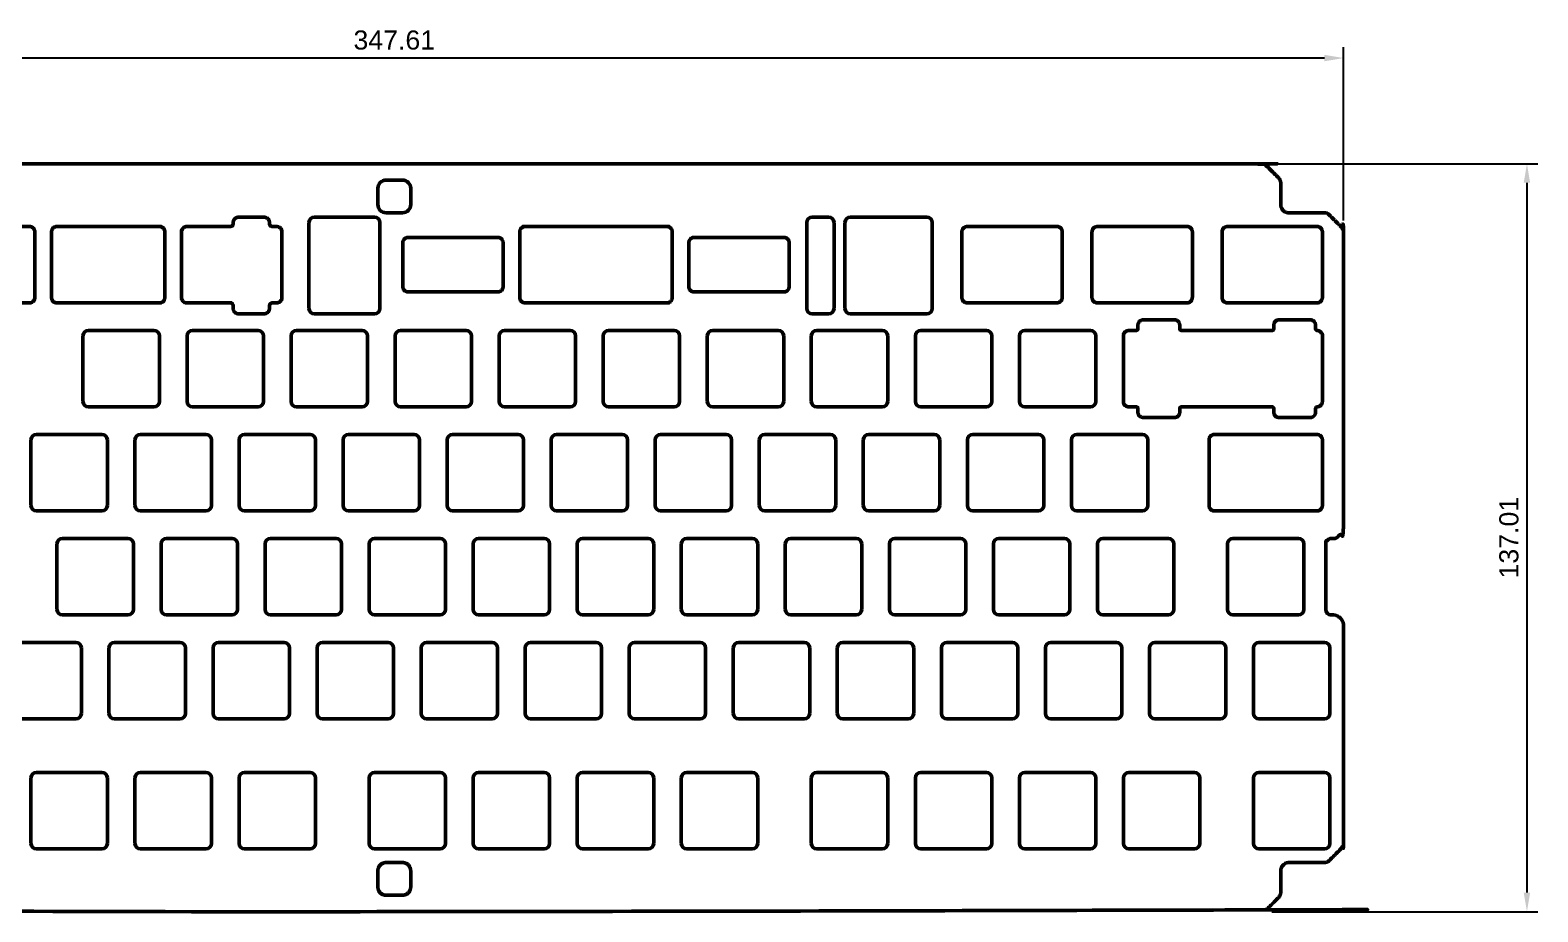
# Model space of a CAD drawing. Header units: millimetres. Extents: x 492 to 937, y -478 to -96.
# Drawn here: x 661.1 to 937.1, y -257.2 to -95.7 of the extents above; entities that cross this region are included whole.
import ezdxf

# ---------------------------------------------------------------- set-up
doc = ezdxf.new("R2010")
doc.units = ezdxf.units.MM
doc.header["$LTSCALE"] = 0.75
doc.layers.add('Dimensions', color=7, linetype='Continuous', lineweight=25)
doc.layers.add('Visible', color=7, linetype='Continuous', lineweight=50)
doc.styles.get("Standard").update_dxf_attribs({"font": 'arial.ttf'})

msp = doc.modelspace()

# ---------------------------------------------------------------- linework, layer by layer
at = {"layer": 'Dimensions'}
for p, q in [((901.54, -130.62, -1), (901.54, -98.86, -1)), ((898.04, -100.86, -1), (557.43, -100.86, -1)), ((888.42, -120.21, -1), (937.11, -120.21, -1)), ((935.11, -123.71, -1), (935.11, -253.72, -1)), ((888.42, -257.22, -1), (937.11, -257.22, -1))]:
    msp.add_line(p, q, dxfattribs=at)
for points in [[(898.04, -100.28, -1), (898.04, -101.45, -1), (901.54, -100.86, -1)], [(934.52, -123.71, -1), (935.69, -123.71, -1), (935.11, -120.21, -1)], [(934.52, -253.72, -1), (935.69, -253.72, -1), (935.11, -257.22, -1)]]:
    msp.add_solid(points, dxfattribs=at)
at = {"layer": 'Visible'}
for p, q in [((729.23, -123.21, 0), (726.23, -123.21, 0)), ((724.73, -124.71, 0), (724.73, -127.71, 0)), ((730.73, -127.71, 0), (730.73, -124.71, 0)), ((726.23, -129.21, 0), (729.23, -129.21, 0)), ((712.11, -131.01, 0), (712.11, -146.71, 0)), ((724.11, -130.01, 0), (713.11, -130.01, 0)), ((725.11, -146.71, 0), (725.11, -131.01, 0)), ((803.24, -131.01, 0), (803.24, -146.71, 0)), ((807.24, -130.01, 0), (804.24, -130.01, 0)), ((808.24, -146.71, 0), (808.24, -131.01, 0)), ((810.24, -131.01, 0), (810.24, -146.71, 0)), ((825.24, -130.01, 0), (811.24, -130.01, 0)), ((826.24, -146.71, 0), (826.24, -131.01, 0)), ((713.11, -147.71, 0), (724.11, -147.71, 0)), ((804.24, -147.71, 0), (807.24, -147.71, 0)), ((811.24, -147.71, 0), (825.24, -147.71, 0)), ((670.73, -163.76, 0), (670.73, -151.76, 0)), ((671.73, -150.76, 0), (683.73, -150.76, 0)), ((684.73, -151.76, 0), (684.73, -163.76, 0)), ((689.78, -163.76, 0), (689.78, -151.76, 0)), ((690.78, -150.76, 0), (702.78, -150.76, 0)), ((703.78, -151.76, 0), (703.78, -163.76, 0)), ((708.83, -163.76, 0), (708.83, -151.76, 0)), ((709.83, -150.76, 0), (721.83, -150.76, 0)), ((722.83, -151.76, 0), (722.83, -163.76, 0)), ((727.88, -163.76, 0), (727.88, -151.76, 0)), ((728.88, -150.76, 0), (740.88, -150.76, 0)), ((741.88, -151.76, 0), (741.88, -163.76, 0)), ((746.93, -163.76, 0), (746.93, -151.76, 0)), ((747.93, -150.76, 0), (759.93, -150.76, 0)), ((760.93, -151.76, 0), (760.93, -163.76, 0)), ((765.98, -163.76, 0), (765.98, -151.76, 0)), ((766.98, -150.76, 0), (778.98, -150.76, 0)), ((779.98, -151.76, 0), (779.98, -163.76, 0)), ((785.03, -151.76, 0), (785.03, -163.76, 0)), ((798.03, -150.76, 0), (786.03, -150.76, 0)), ((799.03, -163.76, 0), (799.03, -151.76, 0)), ((804.08, -163.76, 0), (804.08, -151.76, 0)), ((805.08, -150.76, 0), (817.08, -150.76, 0)), ((818.08, -151.76, 0), (818.08, -163.76, 0)), ((823.13, -163.76, 0), (823.13, -151.76, 0)), ((824.13, -150.76, 0), (836.13, -150.76, 0)), ((837.13, -151.76, 0), (837.13, -163.76, 0)), ((842.18, -163.76, 0), (842.18, -151.76, 0)), ((843.18, -150.76, 0), (855.18, -150.76, 0)), ((856.18, -151.76, 0), (856.18, -163.76, 0)), ((683.73, -164.76, 0), (671.73, -164.76, 0)), ((702.78, -164.76, 0), (690.78, -164.76, 0)), ((721.83, -164.76, 0), (709.83, -164.76, 0)), ((740.88, -164.76, 0), (728.88, -164.76, 0)), ((759.93, -164.76, 0), (747.93, -164.76, 0)), ((778.98, -164.76, 0), (766.98, -164.76, 0)), ((786.03, -164.76, 0), (798.03, -164.76, 0)), ((817.08, -164.76, 0), (805.08, -164.76, 0)), ((836.13, -164.76, 0), (824.13, -164.76, 0)), ((855.18, -164.76, 0), (843.18, -164.76, 0)), ((661.2, -182.81, 0), (661.2, -170.81, 0)), ((662.2, -169.81, 0), (674.2, -169.81, 0)), ((675.2, -170.81, 0), (675.2, -182.81, 0)), ((680.25, -182.81, 0), (680.25, -170.81, 0)), ((681.25, -169.81, 0), (693.25, -169.81, 0)), ((694.25, -170.81, 0), (694.25, -182.81, 0)), ((699.3, -182.81, 0), (699.3, -170.81, 0)), ((700.3, -169.81, 0), (712.3, -169.81, 0)), ((713.3, -170.81, 0), (713.3, -182.81, 0)), ((718.35, -182.81, 0), (718.35, -170.81, 0)), ((719.35, -169.81, 0), (731.35, -169.81, 0)), ((732.35, -170.81, 0), (732.35, -182.81, 0)), ((737.4, -182.81, 0), (737.4, -170.81, 0)), ((738.4, -169.81, 0), (750.4, -169.81, 0)), ((751.4, -170.81, 0), (751.4, -182.81, 0)), ((756.45, -182.81, 0), (756.45, -170.81, 0)), ((757.45, -169.81, 0), (769.45, -169.81, 0)), ((770.45, -170.81, 0), (770.45, -182.81, 0)), ((775.5, -182.81, 0), (775.5, -170.81, 0)), ((776.5, -169.81, 0), (788.5, -169.81, 0)), ((789.5, -170.81, 0), (789.5, -182.81, 0)), ((794.55, -182.81, 0), (794.55, -170.81, 0)), ((795.55, -169.81, 0), (807.55, -169.81, 0)), ((808.55, -170.81, 0), (808.55, -182.81, 0)), ((813.6, -182.81, 0), (813.6, -170.81, 0)), ((814.6, -169.81, 0), (826.6, -169.81, 0)), ((827.6, -170.81, 0), (827.6, -182.81, 0)), ((832.65, -182.81, 0), (832.65, -170.81, 0)), ((833.65, -169.81, 0), (845.65, -169.81, 0)), ((846.65, -170.81, 0), (846.65, -182.81, 0)), ((851.7, -182.81, 0), (851.7, -170.81, 0)), ((852.7, -169.81, 0), (864.7, -169.81, 0)), ((865.7, -170.81, 0), (865.7, -182.81, 0)), ((674.2, -183.81, 0), (662.2, -183.81, 0)), ((693.25, -183.81, 0), (681.25, -183.81, 0)), ((712.3, -183.81, 0), (700.3, -183.81, 0)), ((731.35, -183.81, 0), (719.35, -183.81, 0)), ((750.4, -183.81, 0), (738.4, -183.81, 0)), ((769.45, -183.81, 0), (757.45, -183.81, 0)), ((788.5, -183.81, 0), (776.5, -183.81, 0)), ((807.55, -183.81, 0), (795.55, -183.81, 0)), ((826.6, -183.81, 0), (814.6, -183.81, 0)), ((845.65, -183.81, 0), (833.65, -183.81, 0)), ((864.7, -183.81, 0), (852.7, -183.81, 0)), ((665.97, -189.86, 0), (665.97, -201.86, 0)), ((678.97, -188.86, 0), (666.97, -188.86, 0)), ((679.97, -201.86, 0), (679.97, -189.86, 0)), ((685.02, -189.86, 0), (685.02, -201.86, 0)), ((698.02, -188.86, 0), (686.02, -188.86, 0)), ((699.02, -201.86, 0), (699.02, -189.86, 0)), ((704.07, -201.86, 0), (704.07, -189.86, 0)), ((705.07, -188.86, 0), (717.07, -188.86, 0)), ((718.07, -189.86, 0), (718.07, -201.86, 0)), ((723.12, -201.86, 0), (723.12, -189.86, 0)), ((724.12, -188.86, 0), (736.12, -188.86, 0)), ((737.12, -189.86, 0), (737.12, -201.86, 0)), ((742.17, -201.86, 0), (742.17, -189.86, 0)), ((743.17, -188.86, 0), (755.17, -188.86, 0)), ((756.17, -189.86, 0), (756.17, -201.86, 0)), ((761.22, -201.86, 0), (761.22, -189.86, 0)), ((762.22, -188.86, 0), (774.22, -188.86, 0)), ((775.22, -189.86, 0), (775.22, -201.86, 0)), ((780.27, -201.86, 0), (780.27, -189.86, 0)), ((781.27, -188.86, 0), (793.27, -188.86, 0)), ((794.27, -189.86, 0), (794.27, -201.86, 0)), ((799.32, -189.86, 0), (799.32, -201.86, 0)), ((812.32, -188.86, 0), (800.32, -188.86, 0)), ((813.32, -201.86, 0), (813.32, -189.86, 0)), ((818.37, -189.86, 0), (818.37, -201.86, 0)), ((831.37, -188.86, 0), (819.37, -188.86, 0)), ((832.37, -201.86, 0), (832.37, -189.86, 0)), ((837.42, -189.86, 0), (837.42, -201.86, 0)), ((850.42, -188.86, 0), (838.42, -188.86, 0)), ((851.42, -201.86, 0), (851.42, -189.86, 0)), ((856.47, -201.86, 0), (856.47, -189.86, 0)), ((857.47, -188.86, 0), (869.47, -188.86, 0)), ((870.47, -189.86, 0), (870.47, -201.86, 0)), ((880.28, -189.86, 0), (880.28, -201.86, 0)), ((893.28, -188.86, 0), (881.28, -188.86, 0)), ((894.28, -201.86, 0), (894.28, -189.86, 0)), ((666.97, -202.86, 0), (678.97, -202.86, 0)), ((686.02, -202.86, 0), (698.02, -202.86, 0)), ((717.07, -202.86, 0), (705.07, -202.86, 0)), ((736.12, -202.86, 0), (724.12, -202.86, 0)), ((755.17, -202.86, 0), (743.17, -202.86, 0)), ((774.22, -202.86, 0), (762.22, -202.86, 0)), ((793.27, -202.86, 0), (781.27, -202.86, 0)), ((800.32, -202.86, 0), (812.32, -202.86, 0)), ((819.37, -202.86, 0), (831.37, -202.86, 0)), ((838.42, -202.86, 0), (850.42, -202.86, 0)), ((869.47, -202.86, 0), (857.47, -202.86, 0)), ((881.28, -202.86, 0), (893.28, -202.86, 0)), ((669.44, -207.91, 0), (657.44, -207.91, 0)), ((670.44, -220.91, 0), (670.44, -208.91, 0)), ((675.49, -208.91, 0), (675.49, -220.91, 0)), ((688.49, -207.91, 0), (676.49, -207.91, 0)), ((689.49, -220.91, 0), (689.49, -208.91, 0)), ((694.54, -208.91, 0), (694.54, -220.91, 0)), ((707.54, -207.91, 0), (695.54, -207.91, 0)), ((708.54, -220.91, 0), (708.54, -208.91, 0)), ((713.59, -208.91, 0), (713.59, -220.91, 0)), ((726.59, -207.91, 0), (714.59, -207.91, 0)), ((727.59, -220.91, 0), (727.59, -208.91, 0)), ((732.64, -208.91, 0), (732.64, -220.91, 0)), ((745.64, -207.91, 0), (733.64, -207.91, 0)), ((746.64, -220.91, 0), (746.64, -208.91, 0)), ((751.69, -208.91, 0), (751.69, -220.91, 0)), ((764.69, -207.91, 0), (752.69, -207.91, 0)), ((765.69, -220.91, 0), (765.69, -208.91, 0)), ((770.74, -208.91, 0), (770.74, -220.91, 0)), ((783.74, -207.91, 0), (771.74, -207.91, 0)), ((784.74, -220.91, 0), (784.74, -208.91, 0)), ((789.79, -208.91, 0), (789.79, -220.91, 0)), ((802.79, -207.91, 0), (790.79, -207.91, 0)), ((803.79, -220.91, 0), (803.79, -208.91, 0)), ((808.84, -208.91, 0), (808.84, -220.91, 0)), ((821.84, -207.91, 0), (809.84, -207.91, 0)), ((822.84, -220.91, 0), (822.84, -208.91, 0)), ((827.89, -208.91, 0), (827.89, -220.91, 0)), ((840.89, -207.91, 0), (828.89, -207.91, 0)), ((841.89, -220.91, 0), (841.89, -208.91, 0)), ((846.94, -208.91, 0), (846.94, -220.91, 0)), ((859.94, -207.91, 0), (847.94, -207.91, 0)), ((860.94, -220.91, 0), (860.94, -208.91, 0)), ((865.99, -208.91, 0), (865.99, -220.91, 0)), ((878.99, -207.91, 0), (866.99, -207.91, 0)), ((879.99, -220.91, 0), (879.99, -208.91, 0)), ((885.04, -208.91, 0), (885.04, -220.91, 0)), ((898.04, -207.91, 0), (886.04, -207.91, 0)), ((899.04, -220.91, 0), (899.04, -208.91, 0)), ((657.44, -221.91, 0), (669.44, -221.91, 0)), ((676.49, -221.91, 0), (688.49, -221.91, 0)), ((695.54, -221.91, 0), (707.54, -221.91, 0)), ((714.59, -221.91, 0), (726.59, -221.91, 0)), ((733.64, -221.91, 0), (745.64, -221.91, 0)), ((752.69, -221.91, 0), (764.69, -221.91, 0)), ((771.74, -221.91, 0), (783.74, -221.91, 0)), ((790.79, -221.91, 0), (802.79, -221.91, 0)), ((809.84, -221.91, 0), (821.84, -221.91, 0)), ((828.89, -221.91, 0), (840.89, -221.91, 0)), ((847.94, -221.91, 0), (859.94, -221.91, 0)), ((866.99, -221.91, 0), (878.99, -221.91, 0)), ((886.04, -221.91, 0), (898.04, -221.91, 0)), ((674.2, -231.72, 0), (662.2, -231.72, 0)), ((693.25, -231.72, 0), (681.25, -231.72, 0)), ((712.3, -231.72, 0), (700.3, -231.72, 0)), ((736.12, -231.72, 0), (724.12, -231.72, 0)), ((755.17, -231.72, 0), (743.17, -231.72, 0)), ((774.22, -231.72, 0), (762.22, -231.72, 0)), ((793.27, -231.72, 0), (781.27, -231.72, 0)), ((817.08, -231.72, 0), (805.08, -231.72, 0)), ((836.13, -231.72, 0), (824.13, -231.72, 0)), ((855.18, -231.72, 0), (843.18, -231.72, 0)), ((874.23, -231.72, 0), (862.23, -231.72, 0)), ((898.04, -231.72, 0), (886.04, -231.72, 0)), ((661.2, -232.72, 0), (661.2, -244.72, 0)), ((675.2, -244.72, 0), (675.2, -232.72, 0)), ((680.25, -232.72, 0), (680.25, -244.72, 0)), ((694.25, -244.72, 0), (694.25, -232.72, 0)), ((699.3, -232.72, 0), (699.3, -244.72, 0)), ((713.3, -244.72, 0), (713.3, -232.72, 0)), ((723.12, -232.72, 0), (723.12, -244.72, 0)), ((737.12, -244.72, 0), (737.12, -232.72, 0)), ((742.17, -232.72, 0), (742.17, -244.72, 0)), ((756.17, -244.72, 0), (756.17, -232.72, 0)), ((761.22, -232.72, 0), (761.22, -244.72, 0)), ((775.22, -244.72, 0), (775.22, -232.72, 0)), ((780.27, -232.72, 0), (780.27, -244.72, 0)), ((794.27, -244.72, 0), (794.27, -232.72, 0)), ((804.08, -232.72, 0), (804.08, -244.72, 0)), ((818.08, -244.72, 0), (818.08, -232.72, 0)), ((823.13, -232.72, 0), (823.13, -244.72, 0)), ((837.13, -244.72, 0), (837.13, -232.72, 0)), ((842.18, -232.72, 0), (842.18, -244.72, 0)), ((856.18, -244.72, 0), (856.18, -232.72, 0)), ((861.23, -232.72, 0), (861.23, -244.72, 0)), ((875.23, -244.72, 0), (875.23, -232.72, 0)), ((885.04, -232.72, 0), (885.04, -244.72, 0)), ((899.04, -244.72, 0), (899.04, -232.72, 0)), ((662.2, -245.72, 0), (674.2, -245.72, 0)), ((681.25, -245.72, 0), (693.25, -245.72, 0)), ((700.3, -245.72, 0), (712.3, -245.72, 0)), ((724.12, -245.72, 0), (736.12, -245.72, 0)), ((743.17, -245.72, 0), (755.17, -245.72, 0)), ((762.22, -245.72, 0), (774.22, -245.72, 0)), ((781.27, -245.72, 0), (793.27, -245.72, 0)), ((805.08, -245.72, 0), (817.08, -245.72, 0)), ((824.13, -245.72, 0), (836.13, -245.72, 0)), ((843.18, -245.72, 0), (855.18, -245.72, 0)), ((862.23, -245.72, 0), (874.23, -245.72, 0)), ((886.04, -245.72, 0), (898.04, -245.72, 0))]:
    msp.add_line(p, q, dxfattribs=at)
for centre, radius, start, end in [((726.23, -124.71, 0), 1.5, 90, 180), ((729.23, -124.71, 0), 1.5, 0, 90), ((726.23, -127.71, 0), 1.5, 180, 270), ((729.23, -127.71, 0), 1.5, 270, 0), ((713.11, -131.01, 0), 1, 90, 180), ((724.11, -131.01, 0), 1, 0, 90), ((804.24, -131.01, 0), 1, 90, 180), ((807.24, -131.01, 0), 1, 0, 90), ((811.24, -131.01, 0), 1, 90, 180), ((825.24, -131.01, 0), 1, 0, 90), ((713.11, -146.71, 0), 1, 180, 270), ((724.11, -146.71, 0), 1, 270, 0), ((804.24, -146.71, 0), 1, 180, 270), ((807.24, -146.71, 0), 1, 270, 0), ((811.24, -146.71, 0), 1, 180, 270), ((825.24, -146.71, 0), 1, 270, 0), ((671.73, -151.76, 0), 1, 90, 180), ((683.73, -151.76, 0), 1, 0, 90), ((690.78, -151.76, 0), 1, 90, 180), ((702.78, -151.76, 0), 1, 0, 90), ((709.83, -151.76, 0), 1, 90, 180), ((721.83, -151.76, 0), 1, 0, 90), ((728.88, -151.76, 0), 1, 90, 180), ((740.88, -151.76, 0), 1, 0, 90), ((747.93, -151.76, 0), 1, 90, 180), ((759.93, -151.76, 0), 1, 0, 90), ((766.98, -151.76, 0), 1, 90, 180), ((778.98, -151.76, 0), 1, 0, 90), ((786.03, -151.76, 0), 1, 90, 180), ((798.03, -151.76, 0), 1, 0, 90), ((805.08, -151.76, 0), 1, 90, 180), ((817.08, -151.76, 0), 1, 0, 90), ((824.13, -151.76, 0), 1, 90, 180), ((836.13, -151.76, 0), 1, 0, 90), ((843.18, -151.76, 0), 1, 90, 180), ((855.18, -151.76, 0), 1, 0, 90), ((671.73, -163.76, 0), 1, 180, 270), ((683.73, -163.76, 0), 1, 270, 0), ((690.78, -163.76, 0), 1, 180, 270), ((702.78, -163.76, 0), 1, 270, 0), ((709.83, -163.76, 0), 1, 180, 270), ((721.83, -163.76, 0), 1, 270, 0), ((728.88, -163.76, 0), 1, 180, 270), ((740.88, -163.76, 0), 1, 270, 0), ((747.93, -163.76, 0), 1, 180, 270), ((759.93, -163.76, 0), 1, 270, 0), ((766.98, -163.76, 0), 1, 180, 270), ((778.98, -163.76, 0), 1, 270, 0), ((786.03, -163.76, 0), 1, 180, 270), ((798.03, -163.76, 0), 1, 270, 0), ((805.08, -163.76, 0), 1, 180, 270), ((817.08, -163.76, 0), 1, 270, 0), ((824.13, -163.76, 0), 1, 180, 270), ((836.13, -163.76, 0), 1, 270, 0), ((843.18, -163.76, 0), 1, 180, 270), ((855.18, -163.76, 0), 1, 270, 0), ((662.2, -170.81, 0), 1, 90, 180), ((674.2, -170.81, 0), 1, 0, 90), ((681.25, -170.81, 0), 1, 90, 180), ((693.25, -170.81, 0), 1, 360, 90), ((700.3, -170.81, 0), 1, 90, 180), ((712.3, -170.81, 0), 1, 0, 90), ((719.35, -170.81, 0), 1, 90, 180), ((731.35, -170.81, 0), 1, 0, 90), ((738.4, -170.81, 0), 1, 90, 180), ((750.4, -170.81, 0), 1, 0, 90), ((757.45, -170.81, 0), 1, 90, 180), ((769.45, -170.81, 0), 1, 0, 90), ((776.5, -170.81, 0), 1, 90, 180), ((788.5, -170.81, 0), 1, 0, 90), ((795.55, -170.81, 0), 1, 90, 180), ((807.55, -170.81, 0), 1, 0, 90), ((814.6, -170.81, 0), 1, 90, 180), ((826.6, -170.81, 0), 1, 0, 90), ((833.65, -170.81, 0), 1, 90, 180), ((845.65, -170.81, 0), 1, 0, 90), ((852.7, -170.81, 0), 1, 90, 180), ((864.7, -170.81, 0), 1, 0, 90), ((662.2, -182.81, 0), 1, 180, 270), ((674.2, -182.81, 0), 1, 270, 0), ((681.25, -182.81, 0), 1, 180, 270), ((693.25, -182.81, 0), 1, 270, 0), ((700.3, -182.81, 0), 1, 180, 270), ((712.3, -182.81, 0), 1, 270, 0), ((719.35, -182.81, 0), 1, 180, 270), ((731.35, -182.81, 0), 1, 270, 0), ((738.4, -182.81, 0), 1, 180, 270), ((750.4, -182.81, 0), 1, 270, 0), ((757.45, -182.81, 0), 1, 180, 270), ((769.45, -182.81, 0), 1, 270, 360), ((776.5, -182.81, 0), 1, 180, 270), ((788.5, -182.81, 0), 1, 270, 0), ((795.55, -182.81, 0), 1, 180, 270), ((807.55, -182.81, 0), 1, 270, 0), ((814.6, -182.81, 0), 1, 180, 270), ((826.6, -182.81, 0), 1, 270, 0), ((833.65, -182.81, 0), 1, 180, 270), ((845.65, -182.81, 0), 1, 270, 0), ((852.7, -182.81, 0), 1, 180, 270), ((864.7, -182.81, 0), 1, 270, 0), ((666.97, -189.86, 0), 1, 90, 180), ((678.97, -189.86, 0), 1, 0, 90), ((686.02, -189.86, 0), 1, 90, 180), ((698.02, -189.86, 0), 1, 0, 90), ((705.07, -189.86, 0), 1, 90, 180), ((717.07, -189.86, 0), 1, 0, 90), ((724.12, -189.86, 0), 1, 90, 180), ((736.12, -189.86, 0), 1, 0, 90), ((743.17, -189.86, 0), 1, 90, 180), ((755.17, -189.86, 0), 1, 0, 90), ((762.22, -189.86, 0), 1, 90, 180), ((774.22, -189.86, 0), 1, 0, 90), ((781.27, -189.86, 0), 1, 90, 180), ((793.27, -189.86, 0), 1, 0, 90), ((800.32, -189.86, 0), 1, 90, 180), ((812.32, -189.86, 0), 1, 0, 90), ((819.37, -189.86, 0), 1, 90, 180), ((831.37, -189.86, 0), 1, 360, 90), ((838.42, -189.86, 0), 1, 90, 180), ((850.42, -189.86, 0), 1, 0, 90), ((857.47, -189.86, 0), 1, 90, 180), ((869.47, -189.86, 0), 1, 0, 90), ((881.28, -189.86, 0), 1, 90, 180), ((893.28, -189.86, 0), 1, 360, 90), ((666.97, -201.86, 0), 1, 180, 270), ((678.97, -201.86, 0), 1, 270, 0), ((686.02, -201.86, 0), 1, 180, 270), ((698.02, -201.86, 0), 1, 270, 0), ((705.07, -201.86, 0), 1, 180, 270), ((717.07, -201.86, 0), 1, 270, 0), ((724.12, -201.86, 0), 1, 180, 270), ((736.12, -201.86, 0), 1, 270, 0), ((743.17, -201.86, 0), 1, 180, 270), ((755.17, -201.86, 0), 1, 270, 0), ((762.22, -201.86, 0), 1, 180, 270), ((774.22, -201.86, 0), 1, 270, 0), ((781.27, -201.86, 0), 1, 180, 270), ((793.27, -201.86, 0), 1, 270, 0), ((800.32, -201.86, 0), 1, 180, 270), ((812.32, -201.86, 0), 1, 270, 0), ((819.37, -201.86, 0), 1, 180, 270), ((831.37, -201.86, 0), 1, 270, 0), ((838.42, -201.86, 0), 1, 180, 270), ((850.42, -201.86, 0), 1, 270, 0), ((857.47, -201.86, 0), 1, 180, 270), ((869.47, -201.86, 0), 1, 270, 0), ((881.28, -201.86, 0), 1, 180, 270), ((893.28, -201.86, 0), 1, 270, 0), ((669.44, -208.91, 0), 1, 0, 90), ((676.49, -208.91, 0), 1, 90, 180), ((688.49, -208.91, 0), 1, 0, 90), ((695.54, -208.91, 0), 1, 90, 180), ((707.54, -208.91, 0), 1, 0, 90), ((714.59, -208.91, 0), 1, 90, 180), ((726.59, -208.91, 0), 1, 0, 90), ((733.64, -208.91, 0), 1, 90, 180), ((745.64, -208.91, 0), 1, 0, 90), ((752.69, -208.91, 0), 1, 90, 180), ((764.69, -208.91, 0), 1, 0, 90), ((771.74, -208.91, 0), 1, 90, 180), ((783.74, -208.91, 0), 1, 0, 90), ((790.79, -208.91, 0), 1, 90, 180), ((802.79, -208.91, 0), 1, 0, 90), ((809.84, -208.91, 0), 1, 90, 180), ((821.84, -208.91, 0), 1, 0, 90), ((828.89, -208.91, 0), 1, 90, 180), ((840.89, -208.91, 0), 1, 0, 90), ((847.94, -208.91, 0), 1, 90, 180), ((859.94, -208.91, 0), 1, 0, 90), ((866.99, -208.91, 0), 1, 90, 180), ((878.99, -208.91, 0), 1, 0, 90), ((886.04, -208.91, 0), 1, 90, 180), ((898.04, -208.91, 0), 1, 0, 90), ((669.44, -220.91, 0), 1, 270, 0), ((676.49, -220.91, 0), 1, 180, 270), ((688.49, -220.91, 0), 1, 270, 0), ((695.54, -220.91, 0), 1, 180, 270), ((707.54, -220.91, 0), 1, 270, 0), ((714.59, -220.91, 0), 1, 180, 270), ((726.59, -220.91, 0), 1, 270, 0), ((733.64, -220.91, 0), 1, 180, 270), ((745.64, -220.91, 0), 1, 270, 0), ((752.69, -220.91, 0), 1, 180, 270), ((764.69, -220.91, 0), 1, 270, 0), ((771.74, -220.91, 0), 1, 180, 270), ((783.74, -220.91, 0), 1, 270, 0), ((790.79, -220.91, 0), 1, 180, 270), ((802.79, -220.91, 0), 1, 270, 0), ((809.84, -220.91, 0), 1, 180, 270), ((821.84, -220.91, 0), 1, 270, 0), ((828.89, -220.91, 0), 1, 180, 270), ((840.89, -220.91, 0), 1, 270, 0), ((847.94, -220.91, 0), 1, 180, 270), ((859.94, -220.91, 0), 1, 270, 0), ((866.99, -220.91, 0), 1, 180, 270), ((878.99, -220.91, 0), 1, 270, 0), ((886.04, -220.91, 0), 1, 180, 270), ((898.04, -220.91, 0), 1, 270, 0), ((662.2, -232.72, 0), 1, 90, 180), ((674.2, -232.72, 0), 1, 0, 90), ((681.25, -232.72, 0), 1, 90, 180), ((693.25, -232.72, 0), 1, 0, 90), ((700.3, -232.72, 0), 1, 90, 180), ((712.3, -232.72, 0), 1, 0, 90), ((724.12, -232.72, 0), 1, 90, 180), ((736.12, -232.72, 0), 1, 0, 90), ((743.17, -232.72, 0), 1, 90, 180), ((755.17, -232.72, 0), 1, 0, 90), ((762.22, -232.72, 0), 1, 90, 180), ((774.22, -232.72, 0), 1, 0, 90), ((781.27, -232.72, 0), 1, 90, 180), ((793.27, -232.72, 0), 1, 360, 90), ((805.08, -232.72, 0), 1, 90, 180), ((817.08, -232.72, 0), 1, 0, 90), ((824.13, -232.72, 0), 1, 90, 180), ((836.13, -232.72, 0), 1, 0, 90), ((843.18, -232.72, 0), 1, 90, 180), ((855.18, -232.72, 0), 1, 0, 90), ((862.23, -232.72, 0), 1, 90, 180), ((874.23, -232.72, 0), 1, 0, 90), ((886.04, -232.72, 0), 1, 90, 180), ((898.04, -232.72, 0), 1, 360, 90), ((662.2, -244.72, 0), 1, 180, 270), ((674.2, -244.72, 0), 1, 270, 0), ((681.25, -244.72, 0), 1, 180, 270), ((693.25, -244.72, 0), 1, 270, 0), ((700.3, -244.72, 0), 1, 180, 270), ((712.3, -244.72, 0), 1, 270, 0), ((724.12, -244.72, 0), 1, 180, 270), ((736.12, -244.72, 0), 1, 270, 0), ((743.17, -244.72, 0), 1, 180, 270), ((755.17, -244.72, 0), 1, 270, 0), ((762.22, -244.72, 0), 1, 180, 270), ((774.22, -244.72, 0), 1, 270, 0), ((781.27, -244.72, 0), 1, 180, 270), ((793.27, -244.72, 0), 1, 270, 0), ((805.08, -244.72, 0), 1, 180, 270), ((817.08, -244.72, 0), 1, 270, 0), ((824.13, -244.72, 0), 1, 180, 270), ((836.13, -244.72, 0), 1, 270, 0), ((843.18, -244.72, 0), 1, 180, 270), ((855.18, -244.72, 0), 1, 270, 0), ((862.23, -244.72, 0), 1, 180, 270), ((874.23, -244.72, 0), 1, 270, 0), ((886.04, -244.72, 0), 1, 180, 270), ((898.04, -244.72, 0), 1, 270, 0)]:
    msp.add_arc(centre, radius, start, end, dxfattribs=at)
for points, weights, knots in [([(567.99, -120.65, 0), (568.43, -120.21, 0), (569.05, -120.21, 0), (727.73, -120.21, 0), (886.42, -120.21, 0), (887.04, -120.21, 0), (887.48, -120.65, 0), (888.54, -121.71, 0), (889.6, -122.77, 0)], [1, 0.923879532511, 1, 1, 1, 0.923879532511, 1, 1, 1], [17.63938, 17.63938, 17.63938, 18.424778, 18.424778, 19.424778, 19.424778, 20.210176, 20.210176, 21.210176, 21.210176, 21.210176]), ([(889.6, -122.77, 0), (890.04, -123.21, 0), (890.04, -123.83, 0), (890.04, -125.77, 0), (890.04, -127.71, 0), (890.04, -129.21, 0), (891.54, -129.21, 0), (894.83, -129.21, 0), (898.13, -129.21, 0), (898.54, -129.21, 0), (898.83, -129.5, 0), (900.04, -130.71, 0), (901.25, -131.92, 0)], [1, 0.923879532511, 1, 1, 1, 0.707106781187, 1, 1, 1, 0.923879532511, 1, 1, 1], [21.210176, 21.210176, 21.210176, 21.995574, 21.995574, 22.995574, 22.995574, 24.566371, 24.566371, 25.566371, 25.566371, 26.351769, 26.351769, 27.351769, 27.351769, 27.351769]), ([(643.54, -144.71, 0), (643.54, -138.71, 0), (643.54, -132.71, 0), (643.54, -131.71, 0), (644.54, -131.71, 0), (652.73, -131.71, 0), (660.92, -131.71, 0), (661.92, -131.71, 0), (661.92, -132.71, 0), (661.92, -138.71, 0), (661.92, -144.71, 0), (661.92, -145.71, 0), (660.92, -145.71, 0), (652.73, -145.71, 0), (644.54, -145.71, 0), (643.54, -145.71, 0), (643.54, -144.71, 0)], [1, 1, 1, 0.707106781187, 1, 1, 1, 0.707106781187, 1, 1, 1, 0.707106781187, 1, 1, 1, 0.707106781187, 1], [0, 0, 0, 1, 1, 2.570796, 2.570796, 3.570796, 3.570796, 5.141593, 5.141593, 6.141593, 6.141593, 7.712389, 7.712389, 8.712389, 8.712389, 10.283185, 10.283185, 10.283185]), ([(665.97, -145.71, 0), (664.97, -145.71, 0), (664.97, -144.71, 0), (664.97, -138.71, 0), (664.97, -132.71, 0), (664.97, -131.71, 0), (665.97, -131.71, 0), (675.35, -131.71, 0), (684.73, -131.71, 0), (685.73, -131.71, 0), (685.73, -132.71, 0), (685.73, -138.71, 0), (685.73, -144.71, 0), (685.73, -145.71, 0), (684.73, -145.71, 0), (675.35, -145.71, 0), (665.97, -145.71, 0)], [1, 0.707106781187, 1, 1, 1, 0.707106781187, 1, 1, 1, 0.707106781187, 1, 1, 1, 0.707106781187, 1, 1, 1], [0, 0, 0, 1.570796, 1.570796, 2.570796, 2.570796, 4.141593, 4.141593, 5.141593, 5.141593, 6.712389, 6.712389, 7.712389, 7.712389, 9.283185, 9.283185, 10.283185, 10.283185, 10.283185]), ([(698.23, -131.01, 0), (698.23, -131.11, 0), (698.23, -131.21, 0), (698.23, -131.71, 0), (697.73, -131.71, 0), (693.75, -131.71, 0), (689.78, -131.71, 0), (688.78, -131.71, 0), (688.78, -132.71, 0), (688.78, -138.71, 0), (688.78, -144.71, 0), (688.78, -145.71, 0), (689.78, -145.71, 0), (693.75, -145.71, 0), (697.73, -145.71, 0), (698.23, -145.71, 0), (698.23, -146.21, 0), (698.23, -146.46, 0), (698.23, -146.71, 0), (698.23, -147.71, 0), (699.23, -147.71, 0), (701.56, -147.71, 0), (703.88, -147.71, 0), (704.88, -147.71, 0), (704.88, -146.71, 0), (704.88, -146.46, 0), (704.88, -146.21, 0), (704.88, -145.71, 0), (705.38, -145.71, 0), (705.77, -145.71, 0), (706.16, -145.71, 0), (707.16, -145.71, 0), (707.16, -144.71, 0), (707.16, -138.71, 0), (707.16, -132.71, 0), (707.16, -131.71, 0), (706.16, -131.71, 0), (705.77, -131.71, 0), (705.38, -131.71, 0), (704.88, -131.71, 0), (704.88, -131.21, 0)], [1, 1, 1, 0.707106781187, 1, 1, 1, 0.707106781187, 1, 1, 1, 0.707106781187, 1, 1, 1, 0.707106781187, 1, 1, 1, 0.707106781187, 1, 1, 1, 0.707106781187, 1, 1, 1, 0.707106781187, 1, 1, 1, 0.707106781187, 1, 1, 1, 0.707106781187, 1, 1, 1, 0.707106781187, 1], [2.570796, 2.570796, 2.570796, 3.570796, 3.570796, 5.141593, 5.141593, 6.141593, 6.141593, 7.712389, 7.712389, 8.712389, 8.712389, 10.283185, 10.283185, 11.283185, 11.283185, 12.853982, 12.853982, 13.853982, 13.853982, 15.424778, 15.424778, 16.424778, 16.424778, 17.995574, 17.995574, 18.995574, 18.995574, 20.566371, 20.566371, 21.566371, 21.566371, 23.137167, 23.137167, 24.137167, 24.137167, 25.707963, 25.707963, 26.707963, 26.707963, 28.27876, 28.27876, 28.27876]), ([(703.88, -130.01, 0), (701.56, -130.01, 0), (699.23, -130.01, 0), (698.23, -130.01, 0), (698.23, -131.01, 0)], [1, 1, 1, 0.707106781187, 1], [0, 0, 0, 1, 1, 2.570796, 2.570796, 2.570796]), ([(751.69, -145.71, 0), (750.69, -145.71, 0), (750.69, -144.71, 0), (750.69, -138.71, 0), (750.69, -132.71, 0), (750.69, -131.71, 0), (751.69, -131.71, 0), (764.66, -131.71, 0), (777.62, -131.71, 0), (778.62, -131.71, 0), (778.62, -132.71, 0), (778.62, -138.71, 0), (778.62, -144.71, 0), (778.62, -145.71, 0), (777.62, -145.71, 0), (764.66, -145.71, 0), (751.69, -145.71, 0)], [1, 0.707106781187, 1, 1, 1, 0.707106781187, 1, 1, 1, 0.707106781187, 1, 1, 1, 0.707106781187, 1, 1, 1], [0, 0, 0, 1.570796, 1.570796, 2.570796, 2.570796, 4.141593, 4.141593, 5.141593, 5.141593, 6.712389, 6.712389, 7.712389, 7.712389, 9.283185, 9.283185, 10.283185, 10.283185, 10.283185]), ([(832.65, -145.71, 0), (831.65, -145.71, 0), (831.65, -144.71, 0), (831.65, -138.71, 0), (831.65, -132.71, 0), (831.65, -131.71, 0), (832.65, -131.71, 0), (840.84, -131.71, 0), (849.03, -131.71, 0), (850.03, -131.71, 0), (850.03, -132.71, 0), (850.03, -138.71, 0), (850.03, -144.71, 0), (850.03, -145.71, 0), (849.03, -145.71, 0), (840.84, -145.71, 0), (832.65, -145.71, 0)], [1, 0.707106781187, 1, 1, 1, 0.707106781187, 1, 1, 1, 0.707106781187, 1, 1, 1, 0.707106781187, 1, 1, 1], [0, 0, 0, 1.570796, 1.570796, 2.570796, 2.570796, 4.141593, 4.141593, 5.141593, 5.141593, 6.712389, 6.712389, 7.712389, 7.712389, 9.283185, 9.283185, 10.283185, 10.283185, 10.283185]), ([(856.47, -145.71, 0), (855.47, -145.71, 0), (855.47, -144.71, 0), (855.47, -138.71, 0), (855.47, -132.71, 0), (855.47, -131.71, 0), (856.47, -131.71, 0), (864.66, -131.71, 0), (872.85, -131.71, 0), (873.85, -131.71, 0), (873.85, -132.71, 0), (873.85, -138.71, 0), (873.85, -144.71, 0), (873.85, -145.71, 0), (872.85, -145.71, 0), (864.66, -145.71, 0), (856.47, -145.71, 0)], [1, 0.707106781187, 1, 1, 1, 0.707106781187, 1, 1, 1, 0.707106781187, 1, 1, 1, 0.707106781187, 1, 1, 1], [0, 0, 0, 1.570796, 1.570796, 2.570796, 2.570796, 4.141593, 4.141593, 5.141593, 5.141593, 6.712389, 6.712389, 7.712389, 7.712389, 9.283185, 9.283185, 10.283185, 10.283185, 10.283185]), ([(896.66, -131.71, 0), (897.66, -131.71, 0), (897.66, -132.71, 0), (897.66, -138.71, 0), (897.66, -144.71, 0), (897.66, -145.71, 0), (896.66, -145.71, 0), (888.47, -145.71, 0), (880.28, -145.71, 0), (879.28, -145.71, 0), (879.28, -144.71, 0), (879.28, -138.71, 0), (879.28, -132.71, 0), (879.28, -131.71, 0), (880.28, -131.71, 0), (888.47, -131.71, 0), (896.66, -131.71, 0)], [1, 0.707106781187, 1, 1, 1, 0.707106781187, 1, 1, 1, 0.707106781187, 1, 1, 1, 0.707106781187, 1, 1, 1], [0, 0, 0, 1.570796, 1.570796, 2.570796, 2.570796, 4.141593, 4.141593, 5.141593, 5.141593, 6.712389, 6.712389, 7.712389, 7.712389, 9.283185, 9.283185, 10.283185, 10.283185, 10.283185]), ([(901.25, -131.92, 0), (901.54, -132.21, 0), (901.54, -132.62, 0), (901.54, -159.74, 0), (901.54, -186.86, 0), (901.54, -188.86, 0), (899.54, -188.86, 0), (899.41, -188.86, 0), (899.28, -188.86, 0), (898.28, -188.86, 0), (898.28, -189.86, 0), (898.28, -195.86, 0), (898.28, -201.86, 0), (898.28, -202.86, 0), (899.28, -202.86, 0), (899.41, -202.86, 0), (899.54, -202.86, 0), (901.54, -202.86, 0), (901.54, -204.86, 0), (901.54, -224.83, 0), (901.54, -244.81, 0), (901.54, -245.22, 0), (901.25, -245.51, 0), (900.04, -246.72, 0), (898.83, -247.93, 0), (898.54, -248.22, 0), (898.13, -248.22, 0), (894.83, -248.22, 0), (891.54, -248.22, 0), (890.04, -248.22, 0), (890.04, -249.72, 0), (890.04, -251.66, 0), (890.04, -253.6, 0), (890.04, -254.22, 0), (889.6, -254.66, 0), (888.54, -255.72, 0), (887.48, -256.78, 0)], [1, 0.923879532511, 1, 1, 1, 0.707106781187, 1, 1, 1, 0.707106781187, 1, 1, 1, 0.707106781187, 1, 1, 1, 0.707106781187, 1, 1, 1, 0.923879532511, 1, 1, 1, 0.923879532511, 1, 1, 1, 0.707106781187, 1, 1, 1, 0.923879532511, 1, 1, 1], [27.351769, 27.351769, 27.351769, 28.137167, 28.137167, 29.137167, 29.137167, 30.707963, 30.707963, 31.707963, 31.707963, 33.27876, 33.27876, 34.27876, 34.27876, 35.849556, 35.849556, 36.849556, 36.849556, 38.420352, 38.420352, 39.420352, 39.420352, 40.20575, 40.20575, 41.20575, 41.20575, 41.991149, 41.991149, 42.991149, 42.991149, 44.561945, 44.561945, 45.561945, 45.561945, 46.347343, 46.347343, 47.347343, 47.347343, 47.347343]), ([(730.28, -133.71, 0), (738.47, -133.71, 0), (746.66, -133.71, 0), (747.66, -133.71, 0), (747.66, -134.71, 0), (747.66, -138.71, 0), (747.66, -142.71, 0), (747.66, -143.71, 0), (746.66, -143.71, 0), (738.47, -143.71, 0), (730.28, -143.71, 0), (729.28, -143.71, 0), (729.28, -142.71, 0), (729.28, -138.71, 0), (729.28, -134.71, 0), (729.28, -133.71, 0), (730.28, -133.71, 0)], [1, 1, 1, 0.707106781187, 1, 1, 1, 0.707106781187, 1, 1, 1, 0.707106781187, 1, 1, 1, 0.707106781187, 1], [0, 0, 0, 1, 1, 2.570796, 2.570796, 3.570796, 3.570796, 5.141593, 5.141593, 6.141593, 6.141593, 7.712389, 7.712389, 8.712389, 8.712389, 10.283185, 10.283185, 10.283185]), ([(781.65, -142.71, 0), (781.65, -138.71, 0), (781.65, -134.71, 0), (781.65, -133.71, 0), (782.65, -133.71, 0), (790.84, -133.71, 0), (799.03, -133.71, 0), (800.03, -133.71, 0), (800.03, -134.71, 0), (800.03, -138.71, 0), (800.03, -142.71, 0), (800.03, -143.71, 0), (799.03, -143.71, 0), (790.84, -143.71, 0), (782.65, -143.71, 0), (781.65, -143.71, 0), (781.65, -142.71, 0)], [1, 1, 1, 0.707106781187, 1, 1, 1, 0.707106781187, 1, 1, 1, 0.707106781187, 1, 1, 1, 0.707106781187, 1], [0, 0, 0, 1, 1, 2.570796, 2.570796, 3.570796, 3.570796, 5.141593, 5.141593, 6.141593, 6.141593, 7.712389, 7.712389, 8.712389, 8.712389, 10.283185, 10.283185, 10.283185]), ([(871.54, -150.46, 0), (871.54, -150.13, 0), (871.54, -149.8, 0), (871.54, -148.8, 0), (870.54, -148.8, 0), (867.71, -148.8, 0), (864.88, -148.8, 0), (863.88, -148.8, 0), (863.88, -149.8, 0), (863.88, -150.13, 0), (863.88, -150.46, 0), (863.88, -150.76, 0), (863.58, -150.76, 0), (862.91, -150.76, 0), (862.23, -150.76, 0), (861.23, -150.76, 0), (861.23, -151.76, 0), (861.23, -157.76, 0), (861.23, -163.76, 0), (861.23, -164.76, 0), (862.23, -164.76, 0), (862.91, -164.76, 0), (863.58, -164.76, 0), (863.88, -164.76, 0), (863.88, -165.06, 0), (863.88, -165.39, 0), (863.88, -165.72, 0), (863.88, -166.72, 0), (864.88, -166.72, 0), (867.71, -166.72, 0), (870.54, -166.72, 0), (871.54, -166.72, 0), (871.54, -165.72, 0), (871.54, -165.39, 0), (871.54, -165.06, 0)], [1, 1, 1, 0.707106781187, 1, 1, 1, 0.707106781187, 1, 1, 1, 0.707106781187, 1, 1, 1, 0.707106781187, 1, 1, 1, 0.707106781187, 1, 1, 1, 0.707106781187, 1, 1, 1, 0.707106781187, 1, 1, 1, 0.707106781187, 1, 1, 1], [7.712389, 7.712389, 7.712389, 8.712389, 8.712389, 10.283185, 10.283185, 11.283185, 11.283185, 12.853982, 12.853982, 13.853982, 13.853982, 15.424778, 15.424778, 16.424778, 16.424778, 17.995574, 17.995574, 18.995574, 18.995574, 20.566371, 20.566371, 21.566371, 21.566371, 23.137167, 23.137167, 24.137167, 24.137167, 25.707963, 25.707963, 26.707963, 26.707963, 28.27876, 28.27876, 29.27876, 29.27876, 29.27876]), ([(895.41, -148.8, 0), (892.59, -148.8, 0), (889.76, -148.8, 0), (888.76, -148.8, 0), (888.76, -149.8, 0), (888.76, -150.13, 0), (888.76, -150.46, 0)], [1, 1, 1, 0.707106781187, 1, 1, 1], [0, 0, 0, 1, 1, 2.570796, 2.570796, 3.570796, 3.570796, 3.570796]), ([(888.76, -150.46, 0), (888.76, -150.76, 0), (888.46, -150.76, 0), (880.15, -150.76, 0), (871.84, -150.76, 0)], [1, 0.707106781187, 1, 1, 1], [3.570796, 3.570796, 3.570796, 5.141593, 5.141593, 6.141593, 6.141593, 6.141593]), ([(888.76, -165.06, 0), (888.76, -165.39, 0), (888.76, -165.72, 0), (888.76, -166.72, 0), (889.76, -166.72, 0), (892.59, -166.72, 0), (895.41, -166.72, 0), (896.41, -166.72, 0), (896.41, -165.72, 0), (896.41, -165.39, 0), (896.41, -165.06, 0), (896.41, -164.77, 0), (896.7, -164.76, 0), (897.66, -164.72, 0), (897.66, -163.76, 0), (897.66, -157.76, 0), (897.66, -151.76, 0), (897.66, -150.8, 0), (896.7, -150.76, 0)], [1, 1, 1, 0.707106781187, 1, 1, 1, 0.707106781187, 1, 1, 1, 0.722016222031, 1, 0.722016222031, 1, 1, 1, 0.722016222031, 1], [33.420352, 33.420352, 33.420352, 34.420352, 34.420352, 35.991149, 35.991149, 36.991149, 36.991149, 38.561945, 38.561945, 39.561945, 39.561945, 41.090113, 41.090113, 42.618282, 42.618282, 43.618282, 43.618282, 45.146451, 45.146451, 45.146451]), ([(896.7, -150.76, 0), (896.41, -150.75, 0), (896.41, -150.46, 0), (896.41, -150.13, 0), (896.41, -149.8, 0)], [1, 0.722016222031, 1, 1, 1], [45.146451, 45.146451, 45.146451, 46.674619, 46.674619, 47.674619, 47.674619, 47.674619]), ([(871.54, -165.06, 0), (871.54, -164.76, 0), (871.84, -164.76, 0), (880.15, -164.76, 0), (888.46, -164.76, 0)], [1, 0.707106781187, 1, 1, 1], [29.27876, 29.27876, 29.27876, 30.849556, 30.849556, 31.849556, 31.849556, 31.849556]), ([(896.66, -169.81, 0), (897.66, -169.81, 0), (897.66, -170.81, 0), (897.66, -176.81, 0), (897.66, -182.81, 0), (897.66, -183.81, 0), (896.66, -183.81, 0), (887.28, -183.81, 0), (877.9, -183.81, 0), (876.9, -183.81, 0), (876.9, -182.81, 0), (876.9, -176.81, 0), (876.9, -170.81, 0), (876.9, -169.81, 0), (877.9, -169.81, 0), (887.28, -169.81, 0), (896.66, -169.81, 0)], [1, 0.707106781187, 1, 1, 1, 0.707106781187, 1, 1, 1, 0.707106781187, 1, 1, 1, 0.707106781187, 1, 1, 1], [0, 0, 0, 1.570796, 1.570796, 2.570796, 2.570796, 4.141593, 4.141593, 5.141593, 5.141593, 6.712389, 6.712389, 7.712389, 7.712389, 9.283185, 9.283185, 10.283185, 10.283185, 10.283185]), ([(887.48, -256.78, 0), (887.04, -257.22, 0), (886.42, -257.22, 0), (755.93, -257.22, 0), (625.44, -257.22, 0), (624.44, -257.22, 0), (624.44, -256.22, 0), (624.44, -255.97, 0), (624.44, -255.72, 0), (624.44, -254.22, 0), (622.94, -254.22, 0), (621.9, -254.22, 0), (620.85, -254.22, 0), (620.44, -254.22, 0), (620.14, -253.93, 0), (619.44, -253.22, 0), (618.73, -252.51, 0), (618.44, -252.22, 0), (618.44, -251.81, 0), (618.44, -250.26, 0), (618.44, -248.72, 0), (618.44, -246.72, 0), (616.44, -246.72, 0), (613.44, -246.72, 0), (610.44, -246.72, 0), (608.44, -246.72, 0), (608.44, -248.72, 0), (608.44, -250.26, 0), (608.44, -251.81, 0), (608.44, -252.22, 0), (608.15, -252.51, 0), (607.44, -253.22, 0), (606.74, -253.93, 0), (606.44, -254.22, 0), (606.03, -254.22, 0), (604.98, -254.22, 0), (603.94, -254.22, 0), (602.44, -254.22, 0), (602.44, -255.72, 0), (602.44, -255.97, 0), (602.44, -256.22, 0), (602.44, -257.22, 0), (601.44, -257.22, 0), (585.24, -257.22, 0), (569.05, -257.22, 0), (568.43, -257.22, 0), (567.99, -256.78, 0), (566.93, -255.72, 0), (565.87, -254.66, 0), (565.43, -254.22, 0), (565.43, -253.6, 0), (565.43, -251.66, 0), (565.43, -249.72, 0), (565.43, -248.22, 0), (563.93, -248.22, 0), (560.64, -248.22, 0), (557.34, -248.22, 0), (556.93, -248.22, 0), (556.64, -247.93, 0), (555.43, -246.72, 0), (554.22, -245.51, 0), (553.93, -245.22, 0), (553.93, -244.81, 0), (553.93, -216.26, 0), (553.93, -187.72, 0), (553.93, -187.31, 0), (554.22, -187.02, 0), (555.68, -185.56, 0), (557.14, -184.1, 0), (557.43, -183.81, 0), (557.84, -183.81, 0)], [1, 0.923879532511, 1, 1, 1, 0.707106781187, 1, 1, 1, 0.707106781187, 1, 1, 1, 0.923879532511, 1, 1, 1, 0.923879532511, 1, 1, 1, 0.707106781187, 1, 1, 1, 0.707106781187, 1, 1, 1, 0.923879532511, 1, 1, 1, 0.923879532511, 1, 1, 1, 0.707106781187, 1, 1, 1, 0.707106781187, 1, 1, 1, 0.923879532511, 1, 1, 1, 0.923879532511, 1, 1, 1, 0.707106781187, 1, 1, 1, 0.923879532511, 1, 1, 1, 0.923879532511, 1, 1, 1, 0.923879532511, 1, 1, 1, 0.923879532511, 1], [47.347343, 47.347343, 47.347343, 48.132741, 48.132741, 49.132741, 49.132741, 50.703538, 50.703538, 51.703538, 51.703538, 53.274334, 53.274334, 54.274334, 54.274334, 55.059732, 55.059732, 56.059732, 56.059732, 56.84513, 56.84513, 57.84513, 57.84513, 59.415927, 59.415927, 60.415927, 60.415927, 61.986723, 61.986723, 62.986723, 62.986723, 63.772121, 63.772121, 64.772121, 64.772121, 65.557519, 65.557519, 66.557519, 66.557519, 68.128316, 68.128316, 69.128316, 69.128316, 70.699112, 70.699112, 71.699112, 71.699112, 72.48451, 72.48451, 73.48451, 73.48451, 74.269908, 74.269908, 75.269908, 75.269908, 76.840704, 76.840704, 77.840704, 77.840704, 78.626103, 78.626103, 79.626103, 79.626103, 80.411501, 80.411501, 81.411501, 81.411501, 82.196899, 82.196899, 83.196899, 83.196899, 83.982297, 83.982297, 83.982297]), ([(730.73, -249.72, 0), (730.73, -248.22, 0), (729.23, -248.22, 0), (727.73, -248.22, 0), (726.23, -248.22, 0), (724.73, -248.22, 0), (724.73, -249.72, 0), (724.73, -251.22, 0), (724.73, -252.71, 0), (724.73, -254.21, 0), (726.23, -254.21, 0), (727.73, -254.21, 0), (729.23, -254.21, 0)], [1, 0.707106781187, 1, 1, 1, 0.707106781187, 1, 1, 1, 0.707106781187, 1, 1, 1], [0, 0, 0, 1.570796, 1.570796, 2.570796, 2.570796, 4.141593, 4.141593, 5.141593, 5.141593, 6.712389, 6.712389, 7.712389, 7.712389, 7.712389]), ([(729.23, -254.21, 0), (730.73, -254.21, 0), (730.73, -252.71, 0), (730.73, -251.22, 0), (730.73, -249.72, 0)], [1, 0.707106781187, 1, 1, 1], [7.712389, 7.712389, 7.712389, 9.283185, 9.283185, 10.283185, 10.283185, 10.283185])]:
    msp.add_rational_spline(points, weights, degree=2, knots=knots, dxfattribs=at)
for points in [[(704.88, -131.01, 0), (704.88, -130.01, 0), (703.88, -130.01, 0)], [(896.41, -149.8, 0), (896.41, -148.8, 0), (895.41, -148.8, 0)], [(871.84, -150.76, 0), (871.54, -150.76, 0), (871.54, -150.46, 0)], [(888.46, -164.76, 0), (888.76, -164.76, 0), (888.76, -165.06, 0)]]:
    msp.add_rational_spline(points, [1, 0.707106781187, 1], degree=2, dxfattribs=at)
msp.add_open_spline([(704.88, -131.21, 0), (704.88, -131.11, 0), (704.88, -131.01, 0)], degree=2, dxfattribs=at)

# ---------------------------------------------------------------- texts
at = {"layer": 'Dimensions', "insert": (727.73, -97.58, -1), "char_height": 3.5, "attachment_point": 5}
msp.add_mtext('347.61', dxfattribs=at)
at = {"layer": 'Dimensions', "insert": (931.82, -188.71, -1), "char_height": 3.5, "attachment_point": 5, "rotation": 90}
msp.add_mtext('137.01', dxfattribs=at)

doc.saveas('drawing.dxf')
